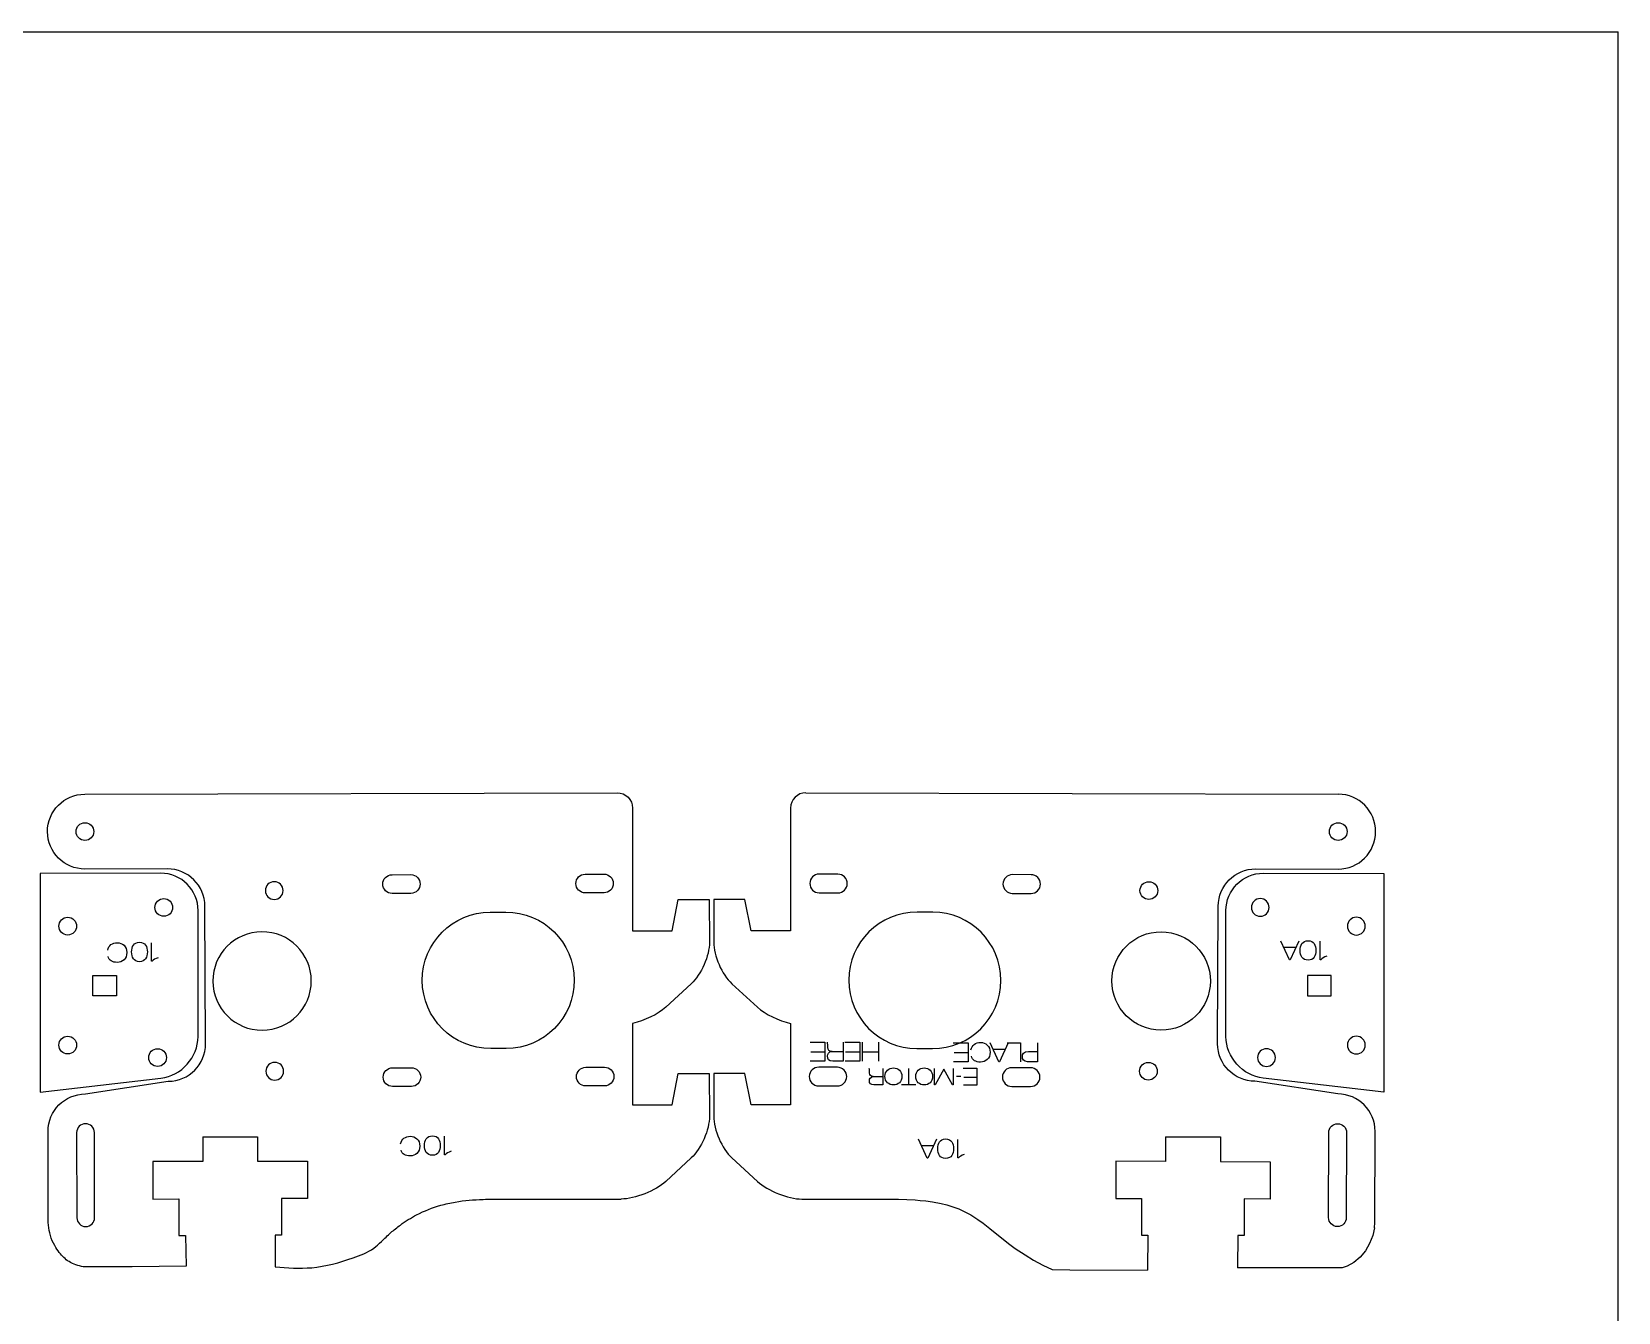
# Model space of a CAD drawing. Header units: millimetres. Extents: x -1200 to 0, y -900 to 0.
# Drawn here: x -254.6 to 0, y -205.6 to 0 of the extents above; entities that cross this region are included whole.
import ezdxf

# ---------------------------------------------------------------- set-up
doc = ezdxf.new("R2010")
doc.units = ezdxf.units.MM
doc.layers.add('CUTS', color=1, linetype='Continuous', true_color=0xff0000)
doc.layers.add('TEXT', color=5, linetype='Continuous', true_color=0x0000ff)
doc.layers.add('laser bed referance', color=3, linetype='Continuous', lineweight=25, true_color=0x00ff00)

msp = doc.modelspace()

# ---------------------------------------------------------------- linework, layer by layer
at = {"layer": 'CUTS', "color": 1, "lineweight": 25, "true_color": 0xff0000}
for p, q in [((-246.11, -122.42), (-160.67, -122.19)), ((-130.37, -122.19), (-44.92, -122.42)), ((-227.19, -177.45), (-218.39, -177.42)), ((-227.19, -177.45), (-227.19, -181.4)), ((-218.39, -177.42), (-218.39, -181.36)), ((-72.64, -177.43), (-72.65, -181.37)), ((-72.64, -177.43), (-63.85, -177.45)), ((-63.85, -177.45), (-63.85, -181.4)), ((-227.19, -181.4), (-235.19, -181.42)), ((-235.19, -181.42), (-235.18, -187.42)), ((-218.39, -181.36), (-210.39, -181.34)), ((-210.39, -181.34), (-210.38, -187.34)), ((-80.65, -181.34), (-80.66, -187.34)), ((-72.65, -181.37), (-80.65, -181.34)), ((-63.85, -181.4), (-55.85, -181.43)), ((-55.85, -181.43), (-55.86, -187.42)), ((-235.18, -187.42), (-231, -187.41)), ((-231, -187.41), (-231, -193.25)), ((-210.38, -187.34), (-214.52, -187.36)), ((-214.52, -187.36), (-214.52, -193.21)), ((-180.56, -187.45), (-160.02, -187.43)), ((-131.01, -187.43), (-115.5, -187.44)), ((-115.5, -187.44), (-112.86, -187.56)), ((-112.86, -187.56), (-112.05, -187.63)), ((-112.05, -187.63), (-111.12, -187.72)), ((-111.12, -187.72), (-110.07, -187.87)), ((-110.07, -187.87), (-108.65, -188.15)), ((-108.65, -188.15), (-107.78, -188.36)), ((-107.78, -188.36), (-105.85, -189)), ((-80.66, -187.34), (-76.52, -187.36)), ((-76.52, -187.36), (-76.52, -193.2)), ((-55.86, -187.42), (-60.03, -187.41)), ((-60.03, -187.41), (-60.03, -193.25)), ((-105.85, -189), (-104.85, -189.46)), ((-104.85, -189.46), (-103.91, -189.96)), ((-103.91, -189.96), (-102.76, -190.71)), ((-102.76, -190.71), (-101.94, -191.31)), ((-251.95, -191.61), (-251.97, -191.18)), ((-231, -193.25), (-229.95, -193.25)), ((-229.95, -193.25), (-229.82, -198.21)), ((-215.55, -193.23), (-215.57, -198.33)), ((-214.52, -193.21), (-215.55, -193.23)), ((-101.94, -191.31), (-100.85, -192.17)), ((-100.85, -192.17), (-97.85, -194.57)), ((-76.52, -193.2), (-75.48, -193.21)), ((-75.48, -193.21), (-75.54, -198.83)), ((-61.08, -193.25), (-61.13, -198.47)), ((-60.03, -193.25), (-61.08, -193.25)), ((-39.41, -193.3), (-39.91, -194.56)), ((-39.13, -192.02), (-39.41, -193.3)), ((-39.13, -192.02), (-39.07, -191.18)), ((-97.85, -194.57), (-96.8, -195.34)), ((-96.8, -195.34), (-95.21, -196.4)), ((-40.59, -195.73), (-41.44, -196.77)), ((-39.91, -194.56), (-40.59, -195.73)), ((-238.52, -198.28), (-246.36, -198.32)), ((-229.82, -198.21), (-238.52, -198.28)), ((-95.21, -196.4), (-93.84, -197.21)), ((-93.84, -197.21), (-92.33, -198.03)), ((-92.33, -198.03), (-90.84, -198.76)), ((-44.31, -198.44), (-61.11, -198.48)), ((-43.52, -198.21), (-44.31, -198.44)), ((-42.42, -197.61), (-43.52, -198.21)), ((-41.44, -196.77), (-42.42, -197.61)), ((-90.84, -198.76), (-88.02, -198.77)), ((-88.02, -198.77), (-75.54, -198.83))]:
    msp.add_line(p, q, dxfattribs=at)
for points in [[(-158.19, -124.65), (-158.19, -144.35), (-151.86, -144.35), (-150.88, -139.34), (-145.88, -139.32), (-145.86, -146.16)], [(-132.84, -124.65), (-132.84, -144.35), (-139.17, -144.35), (-140.16, -139.34), (-145.16, -139.32), (-145.18, -146.16)], [(-232.85, -134.42), (-246.08, -134.44)], [(-58.19, -134.42), (-44.96, -134.44)], [(-233.92, -135.1), (-253.29, -135.16), (-253.29, -170.27), (-233.89, -168.03)], [(-196.8, -135.35), (-193.79, -135.34), (-193.79, -135.34)], [(-165.8, -135.27), (-162.79, -135.26), (-162.79, -135.26)], [(-125.24, -135.27), (-128.25, -135.26), (-128.25, -135.26)], [(-94.24, -135.35), (-97.25, -135.34), (-97.25, -135.34)], [(-56.97, -135.1), (-37.6, -135.16), (-37.6, -170.27), (-57, -168.03)], [(-193.78, -138.34), (-196.79, -138.35)], [(-162.78, -138.26), (-165.79, -138.27)], [(-128.25, -138.26), (-125.24, -138.27)], [(-97.26, -138.34), (-94.25, -138.35)], [(-227.93, -161.33), (-227.93, -141.12), (-227.93, -141.12)], [(-227.93, -161.33), (-227.93, -141.12), (-227.93, -141.12)], [(-226.73, -162.5), (-226.83, -140.4)], [(-181.03, -141.36), (-178.53, -141.35), (-178.53, -141.35)], [(-110.01, -141.36), (-112.51, -141.35), (-112.51, -141.35)], [(-64.3, -162.5), (-64.2, -140.4)], [(-62.96, -161.33), (-62.96, -141.12), (-62.96, -141.12)], [(-62.96, -161.33), (-62.96, -141.12), (-62.96, -141.12)], [(-244.8, -152.24), (-244.8, -151.52), (-241, -151.52), (-241, -154.82), (-244.8, -154.82), (-244.8, -152.24), (-244.8, -152.24)], [(-46.08, -152.24), (-46.08, -151.52), (-49.88, -151.52), (-49.88, -154.82), (-46.08, -154.82), (-46.08, -152.24), (-46.08, -152.24)], [(-148.79, -152.87), (-152.88, -156.63)], [(-142.25, -152.87), (-138.16, -156.63)], [(-158.19, -159.23), (-158.19, -159.22), (-158.19, -172.3), (-151.86, -172.3), (-150.88, -167.28), (-145.88, -167.27), (-145.86, -174.11)], [(-132.85, -159.23), (-132.84, -159.22), (-132.84, -172.3), (-139.17, -172.3), (-140.16, -167.28), (-145.16, -167.27), (-145.18, -174.11)], [(-178.47, -163.25), (-180.97, -163.26)], [(-112.57, -163.25), (-110.07, -163.26)], [(-196.72, -166.35), (-193.71, -166.34), (-193.71, -166.34)], [(-165.72, -166.27), (-162.71, -166.26), (-162.71, -166.26)], [(-125.32, -166.27), (-128.33, -166.26), (-128.33, -166.26)], [(-94.32, -166.35), (-97.33, -166.34), (-97.33, -166.34)], [(-246.02, -170.55), (-232.72, -168.51)], [(-193.7, -169.34), (-196.71, -169.35)], [(-162.7, -169.26), (-165.71, -169.27)], [(-128.34, -169.26), (-125.33, -169.27)], [(-97.34, -169.34), (-94.33, -169.35)], [(-45.01, -170.55), (-58.32, -168.51)], [(-251.97, -191.18), (-252.01, -176.56)], [(-247.42, -176.75), (-247.39, -190.42), (-247.39, -190.42)], [(-244.54, -190.41), (-244.57, -176.74)], [(-46.5, -190.41), (-46.46, -176.74)], [(-43.61, -176.75), (-43.65, -190.41), (-43.65, -190.41)], [(-39.07, -191.18), (-39.03, -176.56)], [(-148.79, -180.82), (-152.88, -184.58)], [(-142.25, -180.82), (-138.16, -184.58)]]:
    msp.add_lwpolyline(points, dxfattribs=at)
for points in [[(-160.67, -122.19), (-159.31, -122.19), (-158.2, -123.29), (-158.19, -124.65)], [(-130.37, -122.19), (-131.73, -122.19), (-132.84, -123.29), (-132.84, -124.65)], [(-252.1, -128.45), (-252.11, -125.14), (-249.43, -122.43), (-246.11, -122.42)], [(-38.94, -128.45), (-38.93, -125.14), (-41.61, -122.43), (-44.92, -122.42)], [(-247.51, -128.42), (-247.51, -127.63), (-246.87, -127), (-246.09, -127)], [(-246.09, -127), (-245.3, -127), (-244.66, -127.63), (-244.66, -128.42)], [(-46.37, -128.42), (-46.37, -127.63), (-45.74, -127), (-44.95, -127)], [(-44.95, -127), (-44.16, -127), (-43.52, -127.63), (-43.52, -128.42)], [(-246.08, -134.44), (-249.4, -134.45), (-252.09, -131.77), (-252.1, -128.45)], [(-246.09, -129.85), (-246.87, -129.85), (-247.51, -129.21), (-247.51, -128.42)], [(-244.66, -128.42), (-244.66, -129.21), (-245.3, -129.85), (-246.09, -129.85)], [(-44.95, -129.85), (-45.74, -129.85), (-46.37, -129.21), (-46.37, -128.42)], [(-44.96, -134.44), (-41.64, -134.45), (-38.95, -131.77), (-38.94, -128.45)], [(-43.52, -128.42), (-43.52, -129.21), (-44.16, -129.85), (-44.95, -129.85)], [(-226.83, -140.4), (-226.84, -137.09), (-229.54, -134.41), (-232.85, -134.42)], [(-64.2, -140.4), (-64.19, -137.09), (-61.5, -134.41), (-58.19, -134.42)], [(-227.93, -141.12), (-227.92, -137.8), (-230.6, -135.11), (-233.92, -135.1)], [(-215.71, -136.47), (-216.5, -136.48), (-217.13, -137.11), (-217.13, -137.9)], [(-214.28, -137.89), (-214.28, -137.11), (-214.92, -136.47), (-215.71, -136.47)], [(-198.3, -136.86), (-198.3, -136.03), (-197.63, -135.35), (-196.8, -135.35)], [(-196.79, -138.35), (-197.62, -138.35), (-198.29, -137.68), (-198.3, -136.86)], [(-193.79, -135.34), (-192.96, -135.34), (-192.29, -136.01), (-192.29, -136.84)], [(-192.29, -136.84), (-192.28, -137.67), (-192.95, -138.34), (-193.78, -138.34)], [(-167.3, -136.77), (-167.3, -135.94), (-166.63, -135.27), (-165.8, -135.27)], [(-165.79, -138.27), (-166.62, -138.27), (-167.29, -137.6), (-167.3, -136.77)], [(-162.79, -135.26), (-161.96, -135.25), (-161.29, -135.93), (-161.29, -136.75)], [(-161.29, -136.75), (-161.28, -137.58), (-161.95, -138.26), (-162.78, -138.26)], [(-128.25, -135.26), (-129.07, -135.25), (-129.75, -135.92), (-129.75, -136.75)], [(-129.75, -136.75), (-129.75, -137.58), (-129.08, -138.25), (-128.25, -138.26)], [(-123.74, -136.77), (-123.74, -135.94), (-124.41, -135.27), (-125.24, -135.27)], [(-125.24, -138.27), (-124.42, -138.27), (-123.74, -137.6), (-123.74, -136.77)], [(-97.25, -135.34), (-98.08, -135.34), (-98.75, -136.01), (-98.75, -136.84)], [(-98.75, -136.84), (-98.75, -137.67), (-98.08, -138.34), (-97.26, -138.34)], [(-94.25, -138.35), (-93.42, -138.35), (-92.74, -137.68), (-92.74, -136.85)], [(-92.74, -136.85), (-92.74, -136.03), (-93.41, -135.35), (-94.24, -135.35)], [(-76.76, -137.89), (-76.76, -137.11), (-76.12, -136.47), (-75.33, -136.47)], [(-75.33, -136.47), (-74.54, -136.47), (-73.91, -137.11), (-73.91, -137.9)], [(-62.96, -141.12), (-62.96, -137.8), (-60.28, -135.11), (-56.97, -135.1)], [(-234.86, -140.61), (-234.86, -139.82), (-234.22, -139.18), (-233.43, -139.18)], [(-233.43, -139.18), (-232.64, -139.18), (-232.01, -139.82), (-232.01, -140.61)], [(-217.13, -137.9), (-217.13, -138.69), (-216.49, -139.32), (-215.7, -139.32)], [(-215.7, -139.32), (-214.91, -139.32), (-214.28, -138.68), (-214.28, -137.89)], [(-75.34, -139.32), (-76.12, -139.32), (-76.76, -138.68), (-76.76, -137.89)], [(-73.91, -137.9), (-73.91, -138.69), (-74.55, -139.32), (-75.34, -139.32)], [(-57.45, -139.18), (-58.24, -139.18), (-58.88, -139.82), (-58.88, -140.61)], [(-56.03, -140.61), (-56.03, -139.82), (-56.67, -139.18), (-57.45, -139.18)], [(-250.28, -143.61), (-250.28, -142.82), (-249.64, -142.18), (-248.85, -142.18)], [(-248.85, -142.18), (-248.07, -142.18), (-247.43, -142.82), (-247.43, -143.61)], [(-233.43, -142.03), (-234.22, -142.03), (-234.86, -141.39), (-234.86, -140.61)], [(-232.01, -140.61), (-232.01, -141.39), (-232.64, -142.03), (-233.43, -142.03)], [(-191.95, -152.34), (-191.97, -146.29), (-187.08, -141.37), (-181.03, -141.36)], [(-178.53, -141.35), (-172.48, -141.33), (-167.57, -146.22), (-167.55, -152.27)], [(-112.51, -141.35), (-118.56, -141.33), (-123.47, -146.22), (-123.49, -152.27)], [(-99.09, -152.34), (-99.07, -146.29), (-103.96, -141.37), (-110.01, -141.36)], [(-58.88, -140.61), (-58.88, -141.39), (-58.24, -142.03), (-57.45, -142.03)], [(-57.45, -142.03), (-56.67, -142.03), (-56.03, -141.39), (-56.03, -140.61)], [(-42.03, -142.18), (-42.82, -142.18), (-43.46, -142.82), (-43.46, -143.61)], [(-40.61, -143.61), (-40.61, -142.82), (-41.24, -142.18), (-42.03, -142.18)], [(-248.85, -145.03), (-249.64, -145.03), (-250.28, -144.39), (-250.28, -143.61)], [(-247.43, -143.61), (-247.43, -144.39), (-248.07, -145.03), (-248.85, -145.03)], [(-217.69, -144.51), (-222.05, -144.52), (-225.58, -148.07), (-225.56, -152.43)], [(-209.76, -152.39), (-209.78, -148.02), (-213.32, -144.5), (-217.69, -144.51)], [(-81.27, -152.39), (-81.26, -148.02), (-77.71, -144.5), (-73.35, -144.51)], [(-73.35, -144.51), (-68.99, -144.52), (-65.46, -148.07), (-65.47, -152.43)], [(-43.46, -143.61), (-43.46, -144.39), (-42.82, -145.03), (-42.03, -145.03)], [(-42.03, -145.03), (-41.24, -145.03), (-40.61, -144.39), (-40.61, -143.61)], [(-145.86, -146.16), (-145.85, -148.36), (-147.17, -151.38), (-148.79, -152.87)], [(-145.18, -146.16), (-145.19, -148.36), (-143.87, -151.38), (-142.25, -152.87)], [(-225.56, -152.43), (-225.55, -156.79), (-222.01, -160.32), (-217.64, -160.31)], [(-217.64, -160.31), (-213.28, -160.3), (-209.75, -156.75), (-209.76, -152.39)], [(-180.97, -163.26), (-187.02, -163.28), (-191.93, -158.39), (-191.95, -152.34)], [(-167.55, -152.27), (-167.53, -158.32), (-172.42, -163.23), (-178.47, -163.25)], [(-123.49, -152.27), (-123.51, -158.32), (-118.62, -163.23), (-112.57, -163.25)], [(-110.07, -163.26), (-104.02, -163.28), (-99.1, -158.39), (-99.09, -152.34)], [(-73.39, -160.31), (-77.76, -160.3), (-81.28, -156.75), (-81.27, -152.39)], [(-65.47, -152.43), (-65.48, -156.79), (-69.03, -160.32), (-73.39, -160.31)], [(-152.88, -156.63), (-154.08, -157.74), (-156.32, -158.77), (-158.19, -159.23)], [(-138.16, -156.63), (-136.95, -157.74), (-134.72, -158.77), (-132.85, -159.23)], [(-250.28, -162.71), (-250.28, -161.92), (-249.64, -161.28), (-248.85, -161.28)], [(-248.85, -164.13), (-249.64, -164.13), (-250.28, -163.49), (-250.28, -162.71)], [(-248.85, -161.28), (-248.07, -161.28), (-247.43, -161.92), (-247.43, -162.71)], [(-247.43, -162.71), (-247.43, -163.49), (-248.07, -164.13), (-248.85, -164.13)], [(-233.89, -168.03), (-230.61, -167.65), (-227.93, -164.63), (-227.93, -161.33)], [(-232.72, -168.51), (-229.4, -168.5), (-226.72, -165.81), (-226.73, -162.5)], [(-58.32, -168.51), (-61.63, -168.5), (-64.31, -165.81), (-64.3, -162.5)], [(-57, -168.03), (-60.27, -167.65), (-62.96, -164.63), (-62.96, -161.33)], [(-42.03, -161.28), (-42.82, -161.28), (-43.46, -161.92), (-43.46, -162.71)], [(-43.46, -162.71), (-43.46, -163.49), (-42.82, -164.13), (-42.03, -164.13)], [(-40.61, -162.71), (-40.61, -161.92), (-41.24, -161.28), (-42.03, -161.28)], [(-42.03, -164.13), (-41.24, -164.13), (-40.61, -163.49), (-40.61, -162.71)], [(-235.86, -164.71), (-235.86, -163.92), (-235.22, -163.28), (-234.43, -163.28)], [(-234.43, -166.13), (-235.22, -166.13), (-235.86, -165.49), (-235.86, -164.71)], [(-234.43, -163.28), (-233.64, -163.28), (-233.01, -163.92), (-233.01, -164.71)], [(-233.01, -164.71), (-233.01, -165.49), (-233.64, -166.13), (-234.43, -166.13)], [(-215.63, -165.48), (-216.42, -165.48), (-217.05, -166.12), (-217.05, -166.91)], [(-214.2, -166.9), (-214.2, -166.11), (-214.84, -165.48), (-215.63, -165.48)], [(-76.84, -166.9), (-76.83, -166.11), (-76.19, -165.47), (-75.41, -165.48)], [(-75.41, -165.48), (-74.62, -165.48), (-73.98, -166.12), (-73.99, -166.91)], [(-56.45, -163.28), (-57.24, -163.28), (-57.88, -163.92), (-57.88, -164.71)], [(-57.88, -164.71), (-57.88, -165.49), (-57.24, -166.13), (-56.45, -166.13)], [(-55.03, -164.71), (-55.03, -163.92), (-55.67, -163.28), (-56.45, -163.28)], [(-56.45, -166.13), (-55.67, -166.13), (-55.03, -165.49), (-55.03, -164.71)], [(-217.05, -166.91), (-217.05, -167.69), (-216.41, -168.33), (-215.62, -168.33)], [(-215.62, -168.33), (-214.84, -168.32), (-214.2, -167.69), (-214.2, -166.9)], [(-198.21, -167.86), (-198.21, -167.03), (-197.54, -166.35), (-196.72, -166.35)], [(-196.71, -169.35), (-197.54, -169.35), (-198.21, -168.68), (-198.21, -167.86)], [(-193.71, -166.34), (-192.88, -166.34), (-192.2, -167.01), (-192.2, -167.84)], [(-192.2, -167.84), (-192.2, -168.67), (-192.87, -169.34), (-193.7, -169.34)], [(-167.21, -167.77), (-167.21, -166.94), (-166.54, -166.27), (-165.72, -166.27)], [(-165.71, -169.27), (-166.54, -169.27), (-167.21, -168.6), (-167.21, -167.77)], [(-162.71, -166.26), (-161.88, -166.25), (-161.2, -166.93), (-161.2, -167.75)], [(-161.2, -167.75), (-161.2, -168.58), (-161.87, -169.26), (-162.7, -169.26)], [(-128.33, -166.26), (-129.16, -166.25), (-129.83, -166.92), (-129.84, -167.75)], [(-129.84, -167.75), (-129.84, -168.58), (-129.17, -169.26), (-128.34, -169.26)], [(-125.33, -169.27), (-124.5, -169.27), (-123.83, -168.6), (-123.83, -167.77)], [(-123.83, -167.77), (-123.82, -166.94), (-124.49, -166.27), (-125.32, -166.27)], [(-97.33, -166.34), (-98.16, -166.34), (-98.83, -167.01), (-98.84, -167.84)], [(-98.84, -167.84), (-98.84, -168.67), (-98.17, -169.34), (-97.34, -169.34)], [(-94.33, -169.35), (-93.5, -169.35), (-92.83, -168.68), (-92.83, -167.85)], [(-92.83, -167.85), (-92.82, -167.03), (-93.49, -166.35), (-94.32, -166.35)], [(-75.42, -168.33), (-76.2, -168.32), (-76.84, -167.68), (-76.84, -166.9)], [(-73.99, -166.91), (-73.99, -167.69), (-74.63, -168.33), (-75.42, -168.33)], [(-252.01, -176.56), (-252.02, -173.25), (-249.34, -170.56), (-246.02, -170.55)], [(-39.03, -176.56), (-39.02, -173.25), (-41.7, -170.56), (-45.01, -170.55)], [(-246, -175.32), (-246.79, -175.33), (-247.42, -175.96), (-247.42, -176.75)], [(-244.57, -176.74), (-244.57, -175.96), (-245.21, -175.32), (-246, -175.32)], [(-145.86, -174.11), (-145.85, -176.31), (-147.17, -179.33), (-148.79, -180.82)], [(-145.18, -174.11), (-145.19, -176.31), (-143.87, -179.33), (-142.25, -180.82)], [(-46.46, -176.74), (-46.46, -175.96), (-45.82, -175.32), (-45.04, -175.32)], [(-45.04, -175.32), (-44.25, -175.33), (-43.61, -175.96), (-43.61, -176.75)], [(-152.88, -184.58), (-154.5, -186.07), (-157.82, -187.42), (-160.02, -187.43)], [(-138.16, -184.58), (-136.54, -186.07), (-133.21, -187.42), (-131.01, -187.43)], [(-247.39, -190.42), (-247.38, -191.2), (-246.74, -191.84), (-245.96, -191.84)], [(-245.96, -191.84), (-245.17, -191.83), (-244.53, -191.19), (-244.54, -190.41)], [(-45.08, -191.84), (-45.87, -191.83), (-46.5, -191.19), (-46.5, -190.41)], [(-43.65, -190.41), (-43.65, -191.2), (-44.29, -191.84), (-45.08, -191.84)]]:
    msp.add_open_spline(points, degree=3, dxfattribs=at)
for points, knots in [([(-215.57, -198.33), (-213.6, -198.47), (-209.34, -198.78), (-204.06, -197.28), (-200.19, -195.84), (-198.4, -194.14), (-197.05, -192.82), (-195.19, -191.34), (-192.59, -189.69), (-189.57, -188.51), (-185.98, -187.72), (-183.14, -187.47), (-181.1, -187.45), (-180.56, -187.45)], [0, 0, 0, 0, 5.875427, 12.707763, 16.361945, 17.995967, 20.0759, 22.036762, 25.11717, 29.265572, 31.675807, 36.152851, 37.779355, 37.779355, 37.779355, 37.779355]), ([(-246.36, -198.32), (-247.16, -198.11), (-248.66, -197.7), (-250.08, -196.24), (-251.04, -194.8), (-251.7, -193.32), (-251.87, -192.17), (-251.95, -191.61)], [0, 0, 0, 0, 2.433095, 4.57217, 5.897493, 7.664195, 9.361944, 9.361944, 9.361944, 9.361944])]:
    msp.add_open_spline(points, degree=3, knots=knots, dxfattribs=at)
at = {"layer": 'laser bed referance'}
for p in [(-1200, 0), (0, -900)]:
    msp.add_line(p, (0, 0), dxfattribs=at)
at = {"layer": 'TEXT', "color": 5, "lineweight": 25, "true_color": 0x0000ff}
for points in [[(-235.29, -149.24), (-235.4, -149.24), (-235.4, -146.27)], [(-51.27, -146), (-52.66, -149.02), (-52.77, -149.02), (-54.15, -146)], [(-53.69, -147), (-51.72, -147)], [(-47.73, -149), (-47.84, -149), (-47.84, -146.02)], [(-129.7, -162.25), (-127.32, -162.25), (-127.32, -165.27), (-129.67, -165.27)], [(-124.42, -162.25), (-124.42, -165.27), (-126.08, -165.27)], [(-124.12, -162.25), (-121.74, -162.25), (-121.74, -165.27), (-124.09, -165.27)], [(-121.31, -165.27), (-121.31, -162.25)], [(-118.72, -162.25), (-118.72, -165.27)], [(-106.74, -162.35), (-104.36, -162.35), (-104.36, -165.37), (-106.71, -165.37)], [(-97.92, -162.35), (-99.31, -165.37), (-99.42, -165.37), (-100.8, -162.35)], [(-98.06, -162.35), (-95.94, -162.35), (-95.94, -165.37)], [(-93.19, -162.35), (-93.19, -165.37), (-94.8, -165.37)], [(-127.32, -163.86), (-129.57, -163.86)], [(-126.2, -163.72), (-126.19, -163.72), (-124.42, -163.71)], [(-121.74, -163.86), (-124, -163.86)], [(-118.72, -163.86), (-121.31, -163.86)], [(-104.36, -163.96), (-106.61, -163.96)], [(-100.34, -163.35), (-98.37, -163.35)], [(-94.68, -163.72), (-93.19, -163.72)], [(-119.57, -167.76), (-119.57, -167.76), (-118.03, -167.75)], [(-118.03, -166.48), (-118.03, -169.1), (-119.47, -169.1)], [(-113.9, -166.48), (-113.9, -169.1)], [(-106.74, -166.48), (-106.74, -169.1), (-106.86, -169.1), (-108.23, -166.56), (-108.24, -166.56), (-109.61, -169.1), (-109.73, -169.1), (-109.73, -166.48)], [(-105.5, -167.73), (-106.2, -167.73)], [(-105.12, -166.42), (-102.97, -166.42), (-102.97, -169.16), (-105.1, -169.16)], [(-102.97, -167.89), (-105.01, -167.89)], [(-112.76, -169.1), (-115.02, -169.1)], [(-188.27, -180.33), (-188.38, -180.33), (-188.38, -177.35)], [(-109.43, -177.83), (-110.83, -180.85), (-110.94, -180.85), (-112.32, -177.83)], [(-105.9, -180.83), (-106.01, -180.83), (-106.01, -177.85)], [(-111.86, -178.82), (-109.89, -178.83)]]:
    msp.add_lwpolyline(points, dxfattribs=at)
for points in [[(-242.44, -147.48), (-242.35, -146.67), (-241.62, -146.27), (-240.92, -146.27)], [(-240.92, -146.27), (-240.06, -146.27), (-239.36, -146.85), (-239.36, -147.84)], [(-238.6, -147.75), (-238.6, -146.92), (-238.27, -146.2), (-237.34, -146.2)], [(-237.34, -146.2), (-236.41, -146.2), (-236.07, -146.92), (-236.07, -147.75)], [(-51.05, -147.51), (-51.05, -146.67), (-50.71, -145.95), (-49.78, -145.95)], [(-49.78, -149.07), (-50.71, -149.07), (-51.05, -148.35), (-51.05, -147.51)], [(-49.78, -145.95), (-48.85, -145.95), (-48.52, -146.67), (-48.52, -147.51)], [(-48.52, -147.51), (-48.52, -148.35), (-48.85, -149.07), (-49.78, -149.07)], [(-240.92, -149.42), (-241.64, -149.42), (-242.21, -149.13), (-242.37, -148.47)], [(-239.36, -147.84), (-239.36, -148.84), (-240.06, -149.42), (-240.92, -149.42)], [(-237.34, -149.31), (-238.27, -149.31), (-238.6, -148.59), (-238.6, -147.75)], [(-236.07, -147.75), (-236.07, -148.59), (-236.41, -149.31), (-237.34, -149.31)], [(-234.35, -148.68), (-234.81, -148.8), (-235.11, -149.04), (-235.29, -149.24)], [(-46.79, -148.44), (-47.25, -148.55), (-47.55, -148.79), (-47.73, -149)], [(-126.86, -163.08), (-126.86, -162.97), (-126.87, -162.37), (-126.93, -162.25)], [(-103.89, -163.49), (-103.8, -162.69), (-103.07, -162.28), (-102.37, -162.28)], [(-102.37, -162.28), (-101.51, -162.28), (-100.81, -162.86), (-100.81, -163.86)], [(-126.92, -164.44), (-126.92, -164.16), (-126.72, -163.75), (-126.2, -163.72)], [(-126.08, -165.27), (-126.69, -165.27), (-126.92, -164.98), (-126.92, -164.44)], [(-126.19, -163.72), (-126.66, -163.71), (-126.86, -163.5), (-126.86, -163.08)], [(-102.37, -165.44), (-103.09, -165.44), (-103.66, -165.14), (-103.82, -164.49)], [(-100.81, -163.86), (-100.81, -164.86), (-101.51, -165.44), (-102.37, -165.44)], [(-95.64, -164.54), (-95.64, -164.14), (-95.43, -163.72), (-94.68, -163.72)], [(-94.8, -165.37), (-95.44, -165.37), (-95.64, -165), (-95.64, -164.54)], [(-120.15, -167.21), (-120.15, -167.11), (-120.15, -166.59), (-120.2, -166.48)], [(-120.19, -168.39), (-120.19, -168.14), (-120.02, -167.79), (-119.57, -167.76)], [(-119.57, -167.76), (-119.97, -167.75), (-120.15, -167.56), (-120.15, -167.21)], [(-117.69, -167.73), (-117.69, -166.87), (-117.08, -166.37), (-116.33, -166.37)], [(-116.33, -169.1), (-117.08, -169.1), (-117.69, -168.6), (-117.69, -167.73)], [(-116.33, -166.37), (-115.59, -166.37), (-114.98, -166.87), (-114.98, -167.73)], [(-114.98, -167.73), (-114.98, -168.6), (-115.59, -169.1), (-116.33, -169.1)], [(-112.76, -167.73), (-112.76, -166.87), (-112.15, -166.37), (-111.41, -166.37)], [(-111.41, -169.1), (-112.15, -169.1), (-112.76, -168.6), (-112.76, -167.73)], [(-111.41, -166.37), (-110.66, -166.37), (-110.05, -166.87), (-110.05, -167.73)], [(-110.05, -167.73), (-110.05, -168.6), (-110.66, -169.1), (-111.41, -169.1)], [(-119.47, -169.1), (-119.99, -169.1), (-120.19, -168.85), (-120.19, -168.39)], [(-195.42, -178.56), (-195.33, -177.75), (-194.6, -177.35), (-193.91, -177.35)], [(-193.91, -177.35), (-193.04, -177.35), (-192.34, -177.93), (-192.34, -178.93)], [(-191.59, -178.84), (-191.59, -178), (-191.25, -177.28), (-190.32, -177.28)], [(-190.32, -177.28), (-189.39, -177.28), (-189.06, -178), (-189.06, -178.84)], [(-109.21, -179.34), (-109.21, -178.5), (-108.88, -177.78), (-107.95, -177.78)], [(-107.95, -177.78), (-107.02, -177.78), (-106.68, -178.5), (-106.68, -179.34)], [(-193.91, -180.5), (-194.62, -180.5), (-195.19, -180.21), (-195.35, -179.56)], [(-192.34, -178.93), (-192.34, -179.92), (-193.04, -180.5), (-193.91, -180.5)], [(-190.32, -180.39), (-191.25, -180.39), (-191.59, -179.67), (-191.59, -178.84)], [(-189.06, -178.84), (-189.06, -179.67), (-189.39, -180.39), (-190.32, -180.39)], [(-187.33, -179.76), (-187.79, -179.88), (-188.09, -180.12), (-188.27, -180.33)], [(-107.95, -180.89), (-108.88, -180.89), (-109.21, -180.18), (-109.21, -179.34)], [(-106.68, -179.34), (-106.68, -180.18), (-107.02, -180.89), (-107.95, -180.89)], [(-104.96, -180.26), (-105.42, -180.38), (-105.72, -180.62), (-105.9, -180.83)]]:
    msp.add_open_spline(points, degree=3, dxfattribs=at)

doc.saveas('drawing.dxf')
